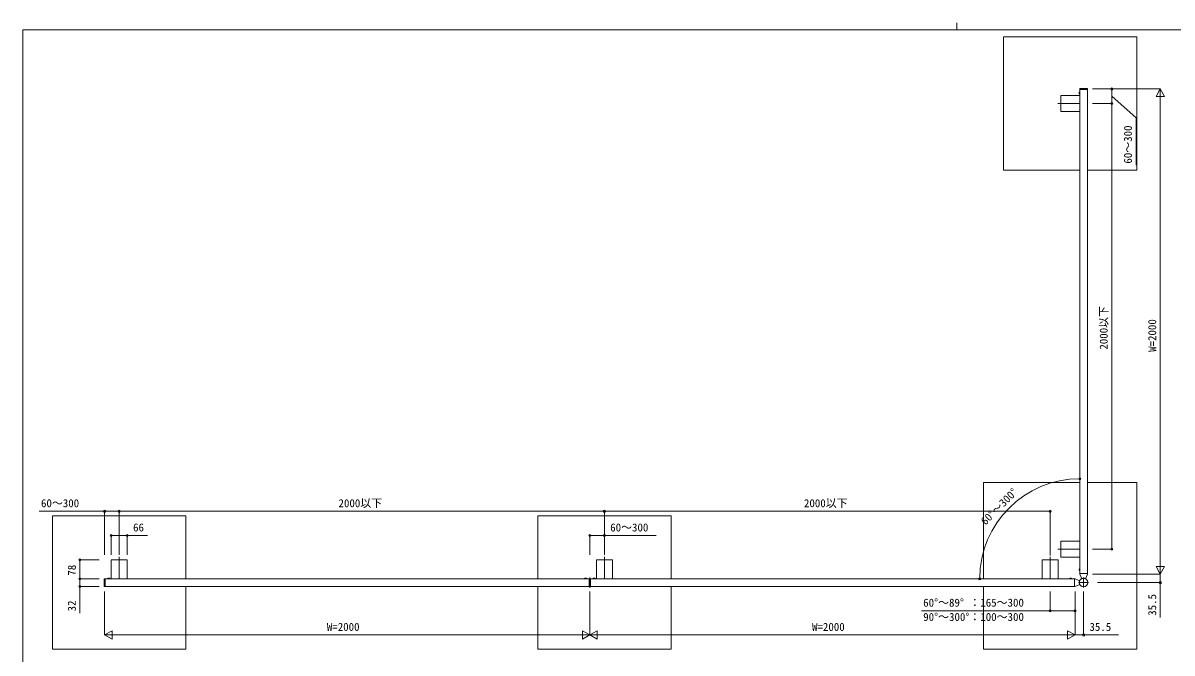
# Model space of a CAD drawing. Units: millimetres, scale not verified. Extents: x -3969 to 3967, y -2821 to 2821.
# Drawn here: x -3939 to 798, y 223 to 2821 of the extents above; entities that cross this region are included whole.
import ezdxf
from ezdxf.enums import TextEntityAlignment as Align

# ---------------------------------------------------------------- set-up
doc = ezdxf.new("R2010")
doc.units = ezdxf.units.MM
doc.header["$LTSCALE"] = 10
doc.linetypes.add('CHAIN2', pattern=[12, 9, -1, 1, -1])
doc.linetypes.add('DASHED3', pattern=[4, 3, -1])
for name, color, linetype, lineweight in [('0-1_USER1', 4, 'Continuous', 9), ('0-2_YKK_ZWAK', 2, 'CHAIN2', 9), ('0-3_YKK_11', 6, 'Continuous', 9), ('0-5_YKK_13', 7, 'Continuous', 9)]:
    doc.layers.add(name, color=color, linetype=linetype, lineweight=lineweight)
doc.styles.add('ＭＳ ゴシック', font='')
doc.styles.get('ＭＳ ゴシック').set_extended_font_data('MS Gothic')

msp = doc.modelspace()

# ---------------------------------------------------------------- linework, layer by layer
at = {"layer": '0-1_USER1'}
for p, q in [((416.61, 2535.97), (416.61, 2526.57)), ((417.12, 2535.97), (416.61, 2535.97)), ((417.12, 2526.57), (416.61, 2526.57)), ((416.92, 2546.27), (416.92, 2550.27)), ((417.12, 2546.27), (417.12, 551.27)), ((417.12, 2535.97), (417.12, 2526.57)), ((417.12, 2533.27), (417.12, 2529.27)), ((417.12, 2525.77), (417.12, 2459.77)), ((417.42, 2550.77), (433.12, 2550.77)), ((433.12, 2550.77), (448.82, 2550.77)), ((449.12, 2546.27), (449.12, 551.27)), ((449.32, 2550.27), (449.32, 2546.27)), ((416.61, 571.47), (416.61, 562.07)), ((417.12, 571.47), (416.61, 571.47)), ((417.12, 571.47), (417.12, 562.07)), ((417.12, 568.77), (417.12, 564.77)), ((-3604.38, 528.97), (-3604.38, 513.27)), ((-3599.88, 529.47), (-3603.88, 529.47)), ((-3599.88, 529.27), (-1604.88, 529.27)), ((-3589.58, 529.78), (-3580.18, 529.78)), ((-3589.58, 529.27), (-3589.58, 529.78)), ((-3589.58, 529.27), (-3580.18, 529.27)), ((-3586.88, 529.27), (-3582.88, 529.27)), ((-3580.18, 529.27), (-3580.18, 529.78)), ((-3579.38, 529.27), (-3513.38, 529.27)), ((-1625.08, 529.78), (-1615.68, 529.78)), ((-1625.08, 529.27), (-1625.08, 529.78)), ((-1625.08, 529.27), (-1615.68, 529.27)), ((-1622.38, 529.27), (-1618.38, 529.27)), ((-1615.68, 529.27), (-1615.68, 529.78)), ((-1604.88, 529.47), (-1599.88, 529.47)), ((-1599.88, 529.47), (-1599.88, 513.27)), ((395.12, 529.27), (-1599.88, 529.27)), ((-1579.68, 529.78), (-1589.08, 529.78)), ((-1589.08, 529.27), (-1589.08, 529.78)), ((-1579.68, 529.27), (-1589.08, 529.27)), ((-1582.38, 529.27), (-1586.38, 529.27)), ((-1579.68, 529.27), (-1579.68, 529.78)), ((384.32, 529.78), (374.92, 529.78)), ((374.92, 529.27), (374.92, 529.78)), ((384.32, 529.27), (374.92, 529.27)), ((381.62, 529.27), (377.62, 529.27)), ((384.32, 529.27), (384.32, 529.78)), ((395.62, 529.47), (398.38, 529.47)), ((395.62, 497.07), (395.62, 529.47)), ((395.62, 513.27), (395.62, 528.27)), ((417.08, 520.75), (398.38, 529.47)), ((417.12, 562.07), (416.61, 562.07)), ((416.92, 550.77), (416.92, 548.01)), ((449.32, 550.77), (416.92, 550.77)), ((425.64, 529.31), (416.92, 548.01)), ((433.12, 550.77), (418.12, 550.77)), ((433.12, 550.77), (448.12, 550.77)), ((440.6, 529.31), (449.32, 548.01)), ((449.32, 550.77), (449.32, 548.01)), ((-3604.38, 513.27), (-3604.38, 497.57)), ((-3603.88, 497.07), (-3599.88, 497.07)), ((-3599.88, 497.27), (-1604.88, 497.27)), ((-1599.88, 497.07), (-1604.88, 497.07)), ((-1599.88, 513.27), (-1599.88, 497.07)), ((395.12, 497.27), (-1599.88, 497.27)), ((395.62, 513.27), (395.62, 498.27)), ((395.62, 497.07), (398.38, 497.07)), ((417.08, 505.79), (398.38, 497.07)), ((416.34, 518.89), (416.06, 519.02)), ((416.34, 507.65), (416.06, 507.52))]:
    msp.add_line(p, q, dxfattribs=at)
at = {"layer": '0-1_USER1', "linetype": 'DASHED3'}
for p, q in [((421.62, 2546.27), (418.12, 2546.27)), ((-3599.88, 524.77), (-3599.88, 528.27)), ((-1604.88, 524.77), (-1604.88, 528.27)), ((-1586.48, 531.42), (-1585.53, 529.48)), ((-1582.28, 531.42), (-1583.23, 529.48))]:
    msp.add_line(p, q, dxfattribs=at)
at = {"layer": '0-1_USER1'}
for points in [[(449.12, 2213.67), (653.12, 2213.67), (653.12, 2763.67), (103.12, 2763.67), (103.12, 2213.67), (417.12, 2213.67)], [(417.12, 2455.67), (339.12, 2455.67), (339.12, 2521.67), (417.12, 2521.67)], [(416.92, 2546.27), (433.12, 2546.27), (449.32, 2546.27)], [(417.12, 926.37), (20.02, 926.37), (20.02, 529.27)], [(20.02, 497.27), (20.02, 238.27), (653.12, 238.27), (653.12, 926.37), (449.12, 926.37)], [(-3267.28, 529.27), (-3267.28, 788.27), (-3817.28, 788.27), (-3817.28, 238.27), (-3267.28, 238.27), (-3267.28, 497.27)], [(-1267.38, 529.27), (-1267.38, 788.27), (-1817.38, 788.27), (-1817.38, 529.27)], [(417.12, 684.37), (339.12, 684.37), (339.12, 618.37), (417.12, 618.37)], [(-3509.28, 529.27), (-3509.28, 607.27), (-3575.28, 607.27), (-3575.28, 529.27)], [(-1509.38, 529.27), (-1509.38, 607.27), (-1575.38, 607.27), (-1575.38, 529.27)], [(328.02, 529.27), (328.02, 607.27), (262.02, 607.27), (262.02, 529.27)], [(-3599.88, 529.47), (-3599.88, 513.27), (-3599.88, 497.07)], [(-1604.88, 529.47), (-1604.88, 513.27), (-1604.88, 497.07)], [(-1817.38, 497.27), (-1817.38, 238.27), (-1267.38, 238.27), (-1267.38, 497.27)]]:
    msp.add_lwpolyline(points, dxfattribs=at)
at = {"layer": '0-1_USER1', "linetype": 'DASHED3'}
for points in [[(414.97, 2533.37), (416.91, 2532.42), (417.53, 2531.27)], [(414.97, 2529.17), (416.91, 2530.12), (417.53, 2531.27)], [(414.97, 568.87), (416.91, 567.92), (417.53, 566.77)], [(-3586.98, 531.42), (-3586.03, 529.48), (-3584.88, 528.86)], [(-3582.78, 531.42), (-3583.73, 529.48), (-3584.88, 528.86)], [(-1622.48, 531.42), (-1621.53, 529.48), (-1620.38, 528.86)], [(-1618.28, 531.42), (-1619.23, 529.48), (-1620.38, 528.86)], [(377.52, 531.42), (378.47, 529.48), (379.62, 528.86)], [(381.72, 531.42), (380.77, 529.48), (379.62, 528.86)], [(414.97, 564.67), (416.91, 565.62), (417.53, 566.77)]]:
    msp.add_lwpolyline(points, dxfattribs=at)
at = {"layer": '0-1_USER1'}
msp.add_circle((433.12, 513.27), 17.7, dxfattribs=at)
for centre, radius, start, end in [((421.17, 2531.27), 6.55, 134.12696, 225.87304), ((417.42, 2550.27), 0.5, 90, 180), ((448.82, 2550.27), 0.5, 0, 90), ((421.17, 566.77), 6.55, 134.12696, 225.87304), ((-3603.88, 528.97), 0.5, 90, 180), ((-3584.88, 525.22), 6.55, 44.12696, 135.87304), ((-1620.38, 525.22), 6.55, 44.12696, 135.87304), ((-1584.38, 525.22), 6.55, 44.12696, 135.87304), ((379.62, 525.22), 6.55, 44.12696, 135.87304), ((-3603.88, 497.57), 0.5, 180, 270), ((433.12, 513.27), 18, 154.87018, 205)]:
    msp.add_arc(centre, radius, start, end, dxfattribs=at)
at = {"layer": '0-1_USER1', "linetype": 'DASHED3'}
msp.add_arc((433.12, 513.27), 18, 65, 115, dxfattribs=at)
at = {"layer": '0-2_YKK_ZWAK'}
for p, q in [((417.12, 2488.67), (322.12, 2488.67)), ((-3542.28, 529.27), (-3542.28, 624.27)), ((-1542.38, 529.27), (-1542.38, 624.27)), ((295.02, 529.27), (295.02, 624.27)), ((417.12, 651.37), (322.12, 651.37)), ((-1602.38, 534.47), (-1602.38, 492.07)), ((433.12, 533.97), (433.12, 492.57)), ((412.61, 513.27), (453.64, 513.27))]:
    msp.add_line(p, q, dxfattribs=at)
at = {"layer": '0-3_YKK_11'}
for p, q in [((469.12, 2548.77), (750.12, 2548.77)), ((469.12, 2548.77), (550.12, 2548.77)), ((549.12, 2548.77), (549.12, 2488.67)), ((749.12, 2548.77), (731.62, 2518.46)), ((731.62, 2518.46), (766.62, 2518.46)), ((749.12, 2548.77), (766.62, 2518.46)), ((749.12, 2548.77), (749.12, 2488.15)), ((749.12, 583.77), (749.12, 2513.77)), ((469.12, 2488.67), (550.12, 2488.67)), ((469.12, 2488.67), (550.12, 2488.67)), ((549.12, 651.37), (549.12, 2488.67)), ((-3602.38, 627.27), (-3602.38, 808.27)), ((-3542.28, 627.27), (-3542.28, 808.27)), ((-3542.28, 627.27), (-3542.28, 808.27)), ((-1542.38, 807.27), (-3542.28, 807.27)), ((-1542.38, 627.27), (-1542.38, 808.27)), ((-1542.38, 627.27), (-1542.38, 808.27)), ((-1542.38, 807.27), (295.02, 807.27)), ((295.02, 625.27), (295.02, 808.27)), ((-3575.28, 627.27), (-3575.28, 708.27)), ((-3509.28, 627.27), (-3509.28, 708.27)), ((-1602.38, 627.27), (-1602.38, 708.27)), ((-1542.38, 627.27), (-1542.38, 708.27)), ((469.12, 651.37), (550.12, 651.37)), ((-3624.38, 607.27), (-3705.38, 607.27)), ((-3704.38, 607.27), (-3704.38, 529.27)), ((749.12, 548.77), (731.62, 579.08)), ((766.62, 579.08), (731.62, 579.08)), ((749.12, 548.77), (749.12, 609.39)), ((749.12, 548.77), (766.62, 579.08)), ((-3624.38, 529.27), (-3705.38, 529.27)), ((-3624.38, 529.27), (-3705.38, 529.27)), ((469.12, 548.77), (750.12, 548.77)), ((490.12, 548.77), (750.12, 548.77)), ((-3624.38, 497.27), (-3705.38, 497.27)), ((-3602.38, 477.27), (-3602.38, 296.27)), ((-1602.38, 477.27), (-1602.38, 296.27)), ((-1602.38, 477.27), (-1602.38, 296.27)), ((295.02, 477.27), (295.02, 396.27)), ((397.62, 477.27), (397.62, 296.27)), ((397.62, 477.27), (397.62, 296.27)), ((397.62, 477.27), (397.62, 396.27)), ((433.12, 477.27), (433.12, 296.27)), ((490.12, 513.27), (750.12, 513.27)), ((-3602.38, 297.27), (-3572.07, 314.77)), ((-3602.38, 297.27), (-3572.07, 279.77)), ((-3602.38, 297.27), (-3541.76, 297.27)), ((-3572.07, 279.77), (-3572.07, 314.77)), ((-3567.38, 297.27), (-1637.38, 297.27)), ((-1602.38, 297.27), (-1663, 297.27)), ((-1602.38, 297.27), (-1632.69, 314.77)), ((-1632.69, 314.77), (-1632.69, 279.77)), ((-1602.38, 297.27), (-1632.69, 279.77)), ((-1602.38, 297.27), (-1572.07, 314.77)), ((-1602.38, 297.27), (-1572.07, 279.77)), ((-1602.38, 297.27), (-1541.76, 297.27)), ((-1572.07, 279.77), (-1572.07, 314.77)), ((362.62, 297.27), (-1567.38, 297.27)), ((397.62, 297.27), (337, 297.27)), ((397.62, 297.27), (367.31, 314.77)), ((367.31, 314.77), (367.31, 279.77)), ((397.62, 297.27), (367.31, 279.77))]:
    msp.add_line(p, q, dxfattribs=at)
for points in [[(549.12, 2518.72), (649.12, 2430.48), (649.12, 2234.08)], [(-3542.28, 807.27), (-3602.38, 807.27), (-3871.78, 807.27)], [(-3575.28, 707.27), (-3509.28, 707.27), (-3425.48, 707.27)], [(-1602.38, 707.27), (-1542.38, 707.27), (-1328.98, 707.27)], [(-3704.38, 529.27), (-3704.38, 497.27), (-3704.38, 387.47)], [(749.12, 548.77), (749.12, 513.27), (749.12, 369.47)], [(397.62, 397.27), (295.02, 397.27), (-235.18, 397.27)], [(397.62, 297.27), (433.12, 297.27), (576.92, 297.27)]]:
    msp.add_lwpolyline(points, dxfattribs=at)
for centre in [(549.12, 2548.77), (549.12, 2488.67), (549.12, 2488.67), (417.12, 941.63), (-3602.38, 807.27), (-3542.28, 807.27), (-3542.28, 807.27), (-1542.38, 807.27), (-1542.38, 807.27), (295.02, 807.27), (-3575.28, 707.27), (-3509.28, 707.27), (-1602.38, 707.27), (-1542.38, 707.27), (549.12, 651.37), (-3704.38, 607.27), (-3704.38, 529.27), (-3704.38, 529.27), (4.76, 529.27), (-3704.38, 497.27), (749.12, 513.27), (295.02, 397.27), (397.62, 397.27), (433.12, 297.27)]:
    msp.add_circle(centre, 4.25, dxfattribs=at)
msp.add_arc((417.12, 529.27), 412.36, 90, 180, dxfattribs=at)
at = {"layer": '0-5_YKK_13'}
for p, q in [((-88.94, 2821), (-88.94, 2793)), ((3760.92, 2793), (-3939.08, 2793)), ((-3939.08, -2457), (-3939.08, 2793))]:
    msp.add_line(p, q, dxfattribs=at)

# ---------------------------------------------------------------- texts
at = {"layer": '0-3_YKK_11', "style": 'ＭＳ ゴシック'}
for s, rotation, p in [('60～300', 90, (642.12, 2241.08)), ('2000以下', 90, (542.12, 1474.02)), ('W=2000', 90, (742.12, 1464.77)), ('60°～300°', 45, (35.74, 740.95)), ('78', 90, (-3711.38, 541.87)), ('32', 90, (-3711.38, 394.47)), ('35.5', 90, (742.12, 376.47))]:
    msp.add_text(s, height=32.99, rotation=rotation, dxfattribs=at).set_placement(p, align=Align.BOTTOM_LEFT)
for s, p in [('60～300', (-3864.78, 814.27)), ('2000以下', (-2638.33, 814.27)), ('2000以下', (-719.68, 814.27)), ('66', (-3485.28, 714.27)), ('60～300', (-1518.38, 714.27)), ('60°～89° ：165～300', (-228.18, 404.27)), ('90°～300°：100～300', (-228.18, 345.27)), ('W=2000', (-2686.38, 304.27)), ('W=2000', (-686.38, 304.27)), ('35.5', (457.12, 304.27))]:
    msp.add_text(s, height=32.99, dxfattribs=at).set_placement(p, align=Align.BOTTOM_LEFT)

doc.saveas('drawing.dxf')
